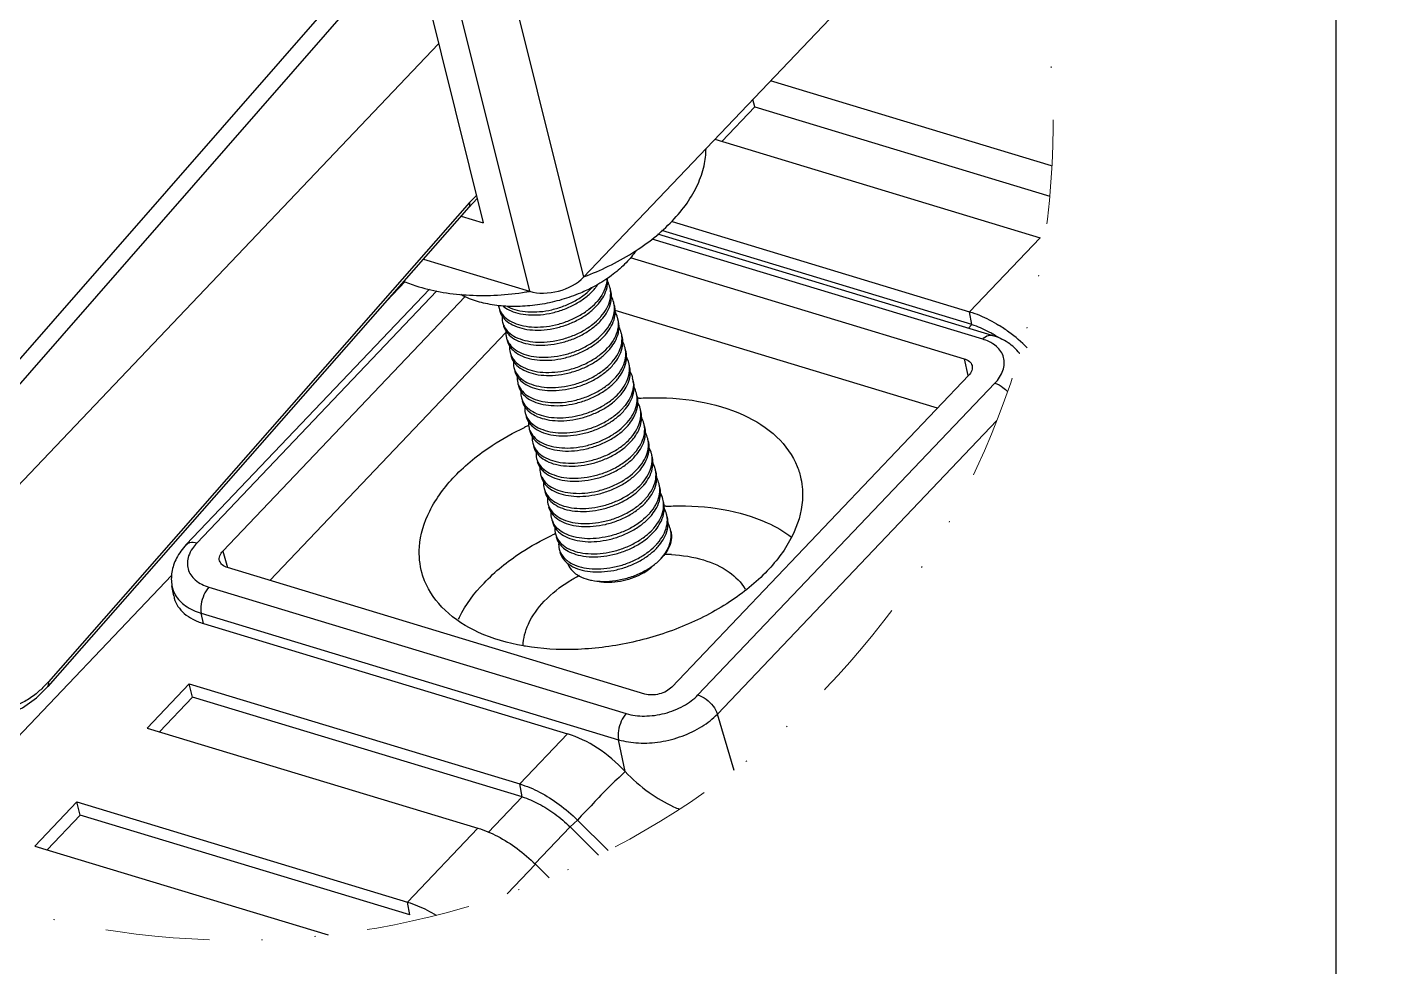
# Model space of a CAD drawing. Header units: millimetres. Extents: x 10368 to 13229, y -13270 to -11269.
# Drawn here: x 12452.4 to 12568.1, y -12197.8 to -12117.6 of the extents above; entities that cross this region are included whole.
import ezdxf

# ---------------------------------------------------------------- set-up
doc = ezdxf.new("R2010")
doc.units = ezdxf.units.MM
doc.linetypes.add('DIVIDE', pattern=[31.75, 12.7, -6.35, 0, -6.35, 0, -6.35])
doc.layers.add('hatch', color=56, linetype='Continuous', lineweight=9)

# ---------------------------------------------------------------- blocks, each defined once
blk = doc.blocks.new('u59')
at = {"color": 7, "linetype": 'Continuous'}
for p, q in [((-128.002, 100.399), (-81.368, 153.711)), ((-126.974, 99.433), (-80.341, 152.745)), ((-71.091, 152.781), (-64.232, 125.245)), ((-78.411, 152.402), (-72.801, 129.878)), ((-75.709, 151.583), (-68.85, 124.047)), ((-64.232, 125.245), (-41.386, 149.23)), ((-123.753, 95.664), (-76.608, 145.161)), ((-24.291, 134.743), (-48.269, 142.004)), ((-49.614, 139.798), (-49.772, 140.426)), ((-52.432, 136.84), (-49.614, 139.798)), ((-49.614, 139.798), (-24.43, 132.173)), ((-53.018, 137.017), (-25.26, 128.612)), ((-74.038, 131.203), (-73.319, 131.958)), ((-73.967, 131.626), (-73.388, 132.233)), ((-74.03, 131.212), (-109.983, 90.314)), ((-73.967, 131.626), (-109.928, 90.718)), ((-74.698, 130.452), (-72.801, 129.878)), ((-56.672, 129.994), (-31.269, 122.303)), ((-30.153, 119.952), (-58.387, 128.502)), ((-29.341, 120.277), (-57.89, 128.922)), ((-31.079, 121.2), (-57.564, 129.22)), ((-25.26, 128.612), (-31.269, 122.303)), ((-77.916, 126.792), (-68.85, 124.047)), ((-60.245, 126.92), (-31.738, 118.288)), ((-77.391, 124.22), (-98.156, 102.419)), ((-76.752, 124.073), (-97.257, 102.545)), ((-81.042, 123.236), (-79.477, 124.879)), ((-95.028, 101.871), (-74.332, 123.599)), ((-34.015, 114.071), (-61.55, 122.409)), ((-31.079, 121.2), (-31.269, 122.303)), ((-70.851, 120.547), (-91.031, 99.362)), ((-31.372, 120.892), (-31.079, 121.2)), ((-31.738, 118.288), (-31.414, 116.857)), ((-31.348, 116.872), (-56.692, 90.263)), ((-54.464, 89.588), (-29.119, 116.197)), ((-52.81, 87.957), (-28.938, 113.02)), ((-95.028, 101.871), (-94.639, 100.454)), ((-57.984, 100.879), (-57.6, 101.239)), ((-122.996, 75.015), (-99.389, 99.799)), ((-59.002, 89.664), (-94.638, 100.454)), ((-99.227, 98.044), (-99.381, 98.898)), ((-96.223, 98.79), (-60.587, 88)), ((-96.699, 95.685), (-96.877, 96.561)), ((-96.877, 96.561), (-61.241, 85.77)), ((-96.699, 95.685), (-65.594, 86.266)), ((-101.491, 86.765), (-97.9, 90.534)), ((-97.615, 89.403), (-97.9, 90.534)), ((-97.9, 90.534), (-69.67, 81.987)), ((-100.433, 86.444), (-97.615, 89.403)), ((-69.48, 80.884), (-97.615, 89.403)), ((-51.365, 83.135), (-52.81, 87.957)), ((-101.491, 86.765), (-73.261, 78.217)), ((-65.594, 86.266), (-69.67, 81.987)), ((-60.691, 83.056), (-61.241, 85.77)), ((-69.48, 80.884), (-69.67, 81.987)), ((-111.091, 76.686), (-107.501, 80.455)), ((-107.216, 79.324), (-107.501, 80.455)), ((-107.501, 80.455), (-79.271, 71.907)), ((-72.37, 77.849), (-69.48, 80.884)), ((-110.033, 76.365), (-107.216, 79.324)), ((-79.08, 70.805), (-107.216, 79.324)), ((-65.388, 78.32), (-64.76, 78.91)), ((-64.76, 78.91), (-62.141, 76.314)), ((-73.261, 78.217), (-79.271, 71.907)), ((-68.385, 75.174), (-65.388, 78.32)), ((-65.388, 78.32), (-62.952, 75.906)), ((-111.091, 76.686), (-86.053, 69.104)), ((-68.351, 75.141), (-70.757, 72.614)), ((-68.351, 75.141), (-67.183, 73.983)), ((-79.08, 70.805), (-79.271, 71.907))]:
    blk.add_line(p, q, dxfattribs=at)
blk.add_lwpolyline([(-115.627, 87.947), (-114.479, 87.791), (-113.328, 87.975), (-112.146, 88.49), (-110.959, 89.34), (-109.983, 90.315)], dxfattribs=at)
for centre, radius, start, end in [((-64.286, 124.891), 2.112, 359.60189, 7.46028), ((-66.958, 127.567), 4.72, 317.30188, 317.71196), ((-66.687, 127.128), 4.445, 318.89133, 321.1335), ((-66.406, 126.904), 4.085, 321.10646, 325.43429), ((-64.043, 123.855), 2.128, 14.04644, 28.98214), ((-64.023, 123.86), 2.107, 5.63102, 14.06602), ((-69.918, 123.075), 1.601, 188.49705, 194.07605), ((-69.907, 123.077), 1.613, 194.06439, 206.51171), ((-66.592, 126.237), 4.661, 317.29765, 318.89796), ((-66.365, 125.838), 4.445, 318.89133, 321.1335), ((-63.72, 122.565), 2.128, 14.04644, 28.98214), ((-63.701, 122.569), 2.107, 5.63102, 14.06602), ((-66.27, 124.947), 4.661, 317.29765, 318.89796), ((-66.043, 124.547), 4.445, 318.89133, 321.1335), ((-63.408, 121.271), 2.138, 14.07832, 29.19207), ((-63.37, 121.28), 2.1, 6.47027, 14.08763), ((-69.585, 121.787), 1.613, 194.06439, 206.51171), ((-65.947, 123.656), 4.66, 317.2958, 318.89794), ((-65.721, 123.258), 4.446, 318.89127, 321.13705), ((-63.076, 119.985), 2.128, 14.04644, 28.98214), ((-63.056, 119.989), 2.107, 5.63102, 14.06602), ((-34.598, 111.236), 10.599, 54.97169, 59.80381), ((-35.719, 110.003), 13.129, 53.53256, 58.15157), ((-36.323, 109.184), 14.147, 45.22579, 53.53643), ((-69.268, 120.495), 1.606, 193.99976, 205.70715), ((-65.625, 122.366), 4.661, 317.29765, 318.89796), ((-65.398, 121.967), 4.445, 318.89133, 321.1335), ((-62.753, 118.694), 2.128, 14.04644, 28.98214), ((-62.734, 118.699), 2.107, 5.63102, 14.06602), ((-68.94, 119.207), 1.613, 194.06439, 206.51171), ((-65.303, 121.076), 4.661, 317.29765, 318.89796), ((-62.431, 117.404), 2.128, 14.04644, 28.98214), ((-68.618, 117.916), 1.613, 194.06439, 206.51171), ((-65.075, 120.677), 4.445, 318.89133, 321.1335), ((-62.411, 117.408), 2.107, 5.63102, 14.06602), ((-62.374, 117.147), 2.135, 358.93469, 13.97474), ((-68.295, 116.626), 1.613, 194.06439, 206.51171), ((-64.98, 119.786), 4.661, 317.29765, 318.89796), ((-64.753, 119.387), 4.445, 318.89133, 321.1335), ((-62.113, 116.115), 2.131, 2.56552, 13.98367), ((-61.786, 114.824), 2.128, 14.04644, 28.98214), ((-67.97, 115.337), 1.615, 194.12519, 206.98786), ((-64.658, 118.496), 4.661, 317.29867, 318.89796), ((-64.429, 118.095), 4.443, 318.89154, 321.1201), ((-61.767, 114.828), 2.107, 5.63102, 14.06602), ((-58.079, 89.901), 25.059, 93.25371, 93.55459), ((-61.464, 113.533), 2.128, 14.04644, 28.98214), ((-67.65, 114.046), 1.613, 194.06439, 206.51171), ((-64.336, 117.205), 4.661, 317.29765, 318.89796), ((-64.108, 116.806), 4.445, 318.89133, 321.1335), ((-61.444, 113.538), 2.107, 5.63102, 14.06602), ((-58.681, 90.063), 24.749, 114.62083, 115.34052), ((-67.328, 112.756), 1.613, 194.06439, 206.51171), ((-64.013, 115.915), 4.661, 317.29765, 318.89796), ((-63.786, 115.516), 4.445, 318.89133, 321.1335), ((-61.142, 112.243), 2.128, 14.04644, 28.98214), ((-61.122, 112.247), 2.107, 5.63102, 14.06602), ((-67.006, 111.465), 1.613, 194.06439, 206.51171), ((-63.691, 114.625), 4.661, 317.29765, 318.89796), ((-63.464, 114.226), 4.445, 318.89133, 321.1335), ((-60.817, 110.954), 2.125, 14.03939, 28.9257), ((-60.802, 110.957), 2.11, 5.40288, 14.06028), ((-63.369, 113.335), 4.661, 317.29765, 318.89796), ((-63.141, 112.935), 4.445, 318.89135, 321.13252), ((-60.497, 109.663), 2.128, 14.04644, 28.98214), ((-60.477, 109.667), 2.107, 5.63102, 14.06602), ((-66.683, 110.175), 1.613, 194.06439, 206.51171), ((-63.046, 112.044), 4.661, 317.29765, 318.89796), ((-62.819, 111.645), 4.445, 318.89133, 321.1335), ((-60.175, 108.372), 2.128, 14.04644, 28.98214), ((-60.155, 108.377), 2.107, 5.63102, 14.06602), ((-66.361, 108.885), 1.613, 194.06439, 206.51171), ((-62.724, 110.754), 4.661, 317.29765, 318.89796), ((-59.852, 107.082), 2.128, 14.04644, 28.98214), ((-59.832, 107.086), 2.107, 5.63102, 14.06602), ((-66.039, 107.595), 1.613, 194.06439, 206.51171), ((-62.497, 110.355), 4.445, 318.89133, 321.1335), ((-59.549, 105.784), 2.148, 14.11574, 29.44845), ((-65.716, 106.304), 1.613, 194.06439, 206.51171), ((-62.402, 109.464), 4.661, 317.29765, 318.89796), ((-62.174, 109.065), 4.445, 318.89133, 321.1335), ((-59.481, 105.801), 2.078, 6.91535, 14.1232), ((-55.896, 81.173), 24.556, 93.09482, 93.40187), ((-59.208, 104.502), 2.128, 14.04644, 28.98214), ((-65.392, 105.015), 1.615, 194.12191, 206.96963), ((-62.079, 108.174), 4.661, 317.29862, 318.89796), ((-61.853, 107.775), 4.446, 318.89122, 321.14097), ((-59.188, 104.506), 2.107, 5.63102, 14.06602), ((-58.885, 103.211), 2.128, 14.04644, 28.98214), ((-56.506, 81.341), 24.237, 114.72701, 115.46187), ((-65.072, 103.724), 1.613, 194.06439, 206.51171), ((-61.757, 106.883), 4.661, 317.29765, 318.89796), ((-61.53, 106.484), 4.445, 318.89133, 321.1335), ((-64.749, 102.434), 1.613, 194.06439, 206.51171), ((-64.075, 104.543), 3.057, 240.91468, 243.08635), ((-61.435, 105.593), 4.661, 317.29765, 318.89796), ((-61.207, 105.194), 4.445, 318.89133, 321.1335), ((-60.946, 104.158), 4.44, 318.8905, 321.21629), ((-60.694, 104.187), 4.273, 316.38108, 318.6503), ((-57.393, 87.787), 13.796, 87.22485, 89.92231), ((-117.539, 97.406), 10.132, 316.87038, 318.68903)]:
    blk.add_arc(centre, radius, start, end, dxfattribs=at)
for centre, major_axis, ratio, start_param, end_param in [((-66.931, 126.064), (3.274, 0.818), 0.6159831, -2.341232, -0.7711209), ((-64.288, 79.82), (-5.613, 5.847), 0.5968302, -1.5901468, -0.8157401)]:
    blk.add_ellipse(centre, major_axis=major_axis, ratio=ratio, start_param=start_param, end_param=end_param, dxfattribs=at)
for points, start_tangent, end_tangent in [([(-56.654, 130.053), (-55.401, 131.579), (-54.491, 133.161), (-53.946, 134.762), (-53.779, 136.203)], (0.6896984, 0.7240967), (0.005966, 0.9999822)), ([(-74.031, 131.213), (-73.956, 131.362)], (0.6479147, 0.7617129), (0.2348064, 0.9720422)), ([(-73.956, 131.362), (-73.967, 131.626)], (0.2348064, 0.9720422), (-0.2417133, 0.9703477)), ([(-64.164, 125.303), (-62.121, 126.18), (-60.055, 127.32), (-58.218, 128.622), (-56.654, 130.053)], (0.9360297, 0.351921), (0.6896984, 0.7240967)), ([(-59.757, 127.531), (-60.599, 126.477)], (-0.5470453, -0.837103), (-0.6896984, -0.7240967)), ([(-60.599, 126.477), (-61.696, 125.497), (-63.008, 124.626), (-63.431, 124.394)], (-0.6896984, -0.7240967), (-0.885557, -0.4645308)), ([(-62.238, 125.119), (-62.297, 124.627), (-62.579, 123.888), (-63.08, 123.173)], (-0.0125869, -0.9999208), (-0.6573423, -0.7535921)), ([(-79.58, 124.882), (-78.315, 124.434), (-76.224, 123.951), (-73.963, 123.712), (-71.587, 123.724), (-69.155, 123.986), (-68.848, 124.037)], (0.9248486, -0.3803354), (0.9857489, 0.1682232)), ([(-63.431, 124.394), (-64.491, 123.895), (-66.094, 123.329), (-67.763, 122.946), (-69.441, 122.761), (-71.07, 122.778), (-72.596, 122.998), (-73.966, 123.412), (-74.721, 123.764)], (-0.885557, -0.4645308), (-0.8793786, 0.4761232)), ([(-71.092, 122.765), (-70.616, 122.46), (-69.841, 122.175), (-68.927, 122.034), (-67.923, 122.046), (-66.88, 122.214), (-65.849, 122.53), (-64.883, 122.982), (-64.032, 123.549), (-63.338, 124.205)], (0.7772918, -0.6291402), (0.6573423, 0.7535921)), ([(-70.768, 122.764), (-70.681, 122.718), (-69.905, 122.433), (-68.992, 122.292), (-67.988, 122.304), (-66.944, 122.472), (-65.913, 122.788), (-64.948, 123.24), (-64.096, 123.807), (-63.489, 124.367)], (0.8765976, -0.4812241), (0.6781316, 0.7349405)), ([(-62.904, 123.048), (-62.515, 123.63), (-62.233, 124.369), (-62.173, 124.877)], (0.627353, 0.778735), (0.0055733, 0.9999845)), ([(-62.758, 121.883), (-62.257, 122.597), (-61.975, 123.337), (-61.926, 124.066)], (0.6573423, 0.7535921), (-0.0977814, 0.9952079)), ([(-61.851, 123.587), (-61.861, 123.808), (-61.914, 124.114)], (0.0055733, 0.9999845), (-0.2427863, 0.9700798)), ([(-71.35, 122.358), (-70.958, 121.841), (-70.359, 121.428), (-69.583, 121.143), (-68.67, 121.002), (-67.666, 121.014), (-66.622, 121.182), (-65.591, 121.498), (-64.625, 121.95), (-63.774, 122.517), (-63.167, 123.076)], (0.4467389, -0.8946644), (0.6781316, 0.7349405)), ([(-70.897, 121.586), (-70.294, 121.17), (-69.518, 120.885), (-68.605, 120.744), (-67.601, 120.756), (-66.557, 120.924), (-65.526, 121.24), (-64.561, 121.692), (-63.709, 122.259), (-63.016, 122.915)], (0.7269455, -0.6866951), (0.6573423, 0.7535921)), ([(-62.582, 121.758), (-62.192, 122.339), (-61.91, 123.079), (-61.851, 123.587)], (0.627353, 0.778735), (0.0055733, 0.9999845)), ([(-62.435, 120.593), (-61.935, 121.307), (-61.652, 122.047), (-61.603, 122.776)], (0.6573423, 0.7535921), (-0.0977814, 0.9952079)), ([(-61.529, 122.306), (-61.542, 122.549), (-61.592, 122.823)], (0.0011915, 0.9999993), (-0.2431241, 0.9699952)), ([(-71.407, 122.428), (-71.285, 122.1), (-71.182, 121.921)], (0.2430968, -0.970002), (0.5536606, -0.8327424)), ([(-71.189, 121.938), (-71.192, 121.661), (-71.149, 121.395)], (-0.0914532, -0.9958094), (0.2430968, -0.970002)), ([(-71.182, 121.921), (-70.897, 121.586)], (0.5536606, -0.8327424), (0.7269455, -0.6866951)), ([(-71.027, 121.067), (-70.636, 120.55), (-70.036, 120.138), (-69.26, 119.853), (-68.347, 119.712), (-67.343, 119.724), (-66.299, 119.891), (-65.268, 120.208), (-64.303, 120.66), (-63.452, 121.227), (-62.845, 121.786)], (0.4467389, -0.8946644), (0.6781316, 0.7349405)), ([(-70.575, 120.297), (-69.972, 119.88), (-69.196, 119.595), (-68.283, 119.454), (-67.279, 119.466), (-66.235, 119.633), (-65.204, 119.95), (-64.238, 120.402), (-63.387, 120.969), (-62.693, 121.625)], (0.7266569, -0.6870006), (0.6573423, 0.7535921)), ([(-62.259, 120.468), (-61.864, 121.06), (-61.583, 121.81), (-61.529, 122.306)], (0.6273039, 0.7787745), (0.0011915, 0.9999993)), ([(-61.284, 121.517), (-61.325, 120.778), (-61.607, 120.028), (-62.113, 119.302)], (0.112342, -0.9936696), (-0.6573423, -0.7535921)), ([(-61.206, 121.006), (-61.217, 121.228), (-61.27, 121.533)], (0.0055733, 0.9999845), (-0.2427863, 0.9700798)), ([(-31.269, 122.303), (-29.588, 121.609), (-28.791, 121.156)], (0.9570884, -0.2897962), (0.8497942, -0.5271146)), ([(-71.084, 121.137), (-70.963, 120.809), (-70.86, 120.633)], (0.2430968, -0.970002), (0.5528846, -0.8332578)), ([(-70.867, 120.649), (-70.871, 120.388), (-70.827, 120.106)], (-0.092151, -0.995745), (0.2421294, -0.970244)), ([(-70.86, 120.633), (-70.575, 120.297)], (0.5528846, -0.8332578), (0.7266569, -0.6870006)), ([(-70.715, 119.798), (-70.324, 119.271), (-69.716, 118.849), (-68.942, 118.563), (-68.027, 118.422), (-67.001, 118.435), (-65.941, 118.61), (-64.921, 118.927), (-63.97, 119.375), (-63.124, 119.941), (-62.522, 120.496)], (0.4341953, -0.9008188), (0.6781551, 0.7349188)), ([(-70.252, 119.006), (-69.649, 118.59), (-68.874, 118.304), (-67.96, 118.163), (-66.956, 118.176), (-65.913, 118.343), (-64.882, 118.66), (-63.916, 119.111), (-63.065, 119.679), (-62.371, 120.335)], (0.7269455, -0.6866951), (0.6573423, 0.7535921)), ([(-61.937, 119.178), (-61.548, 119.759), (-61.265, 120.498), (-61.206, 121.006)], (0.627353, 0.778735), (0.0055733, 0.9999845)), ([(-31.079, 121.2), (-29.678, 120.622), (-29.267, 120.397)], (0.9570884, -0.2897962), (0.8646512, -0.5023727)), ([(-70.762, 119.847), (-70.641, 119.519), (-70.537, 119.341)], (0.2430968, -0.970002), (0.5536606, -0.8327424)), ([(-70.545, 119.358), (-70.547, 119.08), (-70.504, 118.815)], (-0.0914532, -0.9958094), (0.2430968, -0.970002)), ([(-70.537, 119.341), (-70.252, 119.006)], (0.5536606, -0.8327424), (0.7269455, -0.6866951)), ([(-70.383, 118.487), (-69.991, 117.97), (-69.392, 117.557), (-68.616, 117.272), (-67.702, 117.131), (-66.699, 117.143), (-65.655, 117.311), (-64.624, 117.627), (-63.658, 118.079), (-62.807, 118.646), (-62.2, 119.206)], (0.4467389, -0.8946644), (0.6781316, 0.7349405)), ([(-61.791, 118.012), (-61.29, 118.727), (-61.008, 119.466), (-60.959, 120.196)], (0.6573423, 0.7535921), (-0.0977814, 0.9952079)), ([(-61.614, 117.887), (-61.225, 118.469), (-60.943, 119.208), (-60.884, 119.716)], (0.627353, 0.778735), (0.0055733, 0.9999845)), ([(-60.884, 119.716), (-60.894, 119.938), (-60.947, 120.243)], (0.0055733, 0.9999845), (-0.2427863, 0.9700798)), ([(-30.153, 119.952), (-29.647, 120.279), (-29.343, 120.27)], (0.6896984, 0.7240967), (0.9642298, -0.2650677)), ([(-29.62, 119.75), (-30.153, 119.952)], (-0.9043687, 0.426752), (-0.9570884, 0.2897962)), ([(-28.368, 118.404), (-28.984, 119.341), (-29.62, 119.75)], (-0.264357, 0.9644249), (-0.9043687, 0.426752)), ([(-27.986, 119.651), (-29.341, 120.277)], (-0.8332048, 0.5529645), (-0.9570884, 0.2897962)), ([(-70.44, 118.557), (-70.318, 118.229), (-70.215, 118.051)], (0.2430968, -0.970002), (0.5536606, -0.8327424)), ([(-70.222, 118.067), (-70.225, 117.79), (-70.182, 117.525)], (-0.0914532, -0.9958094), (0.2430968, -0.970002)), ([(-70.215, 118.051), (-69.93, 117.715)], (0.5536606, -0.8327424), (0.7269455, -0.6866951)), ([(-69.93, 117.715), (-69.327, 117.299), (-68.551, 117.014), (-67.638, 116.873), (-66.634, 116.885), (-65.59, 117.053), (-64.559, 117.369), (-63.594, 117.821), (-62.742, 118.388), (-62.049, 119.044)], (0.7269455, -0.6866951), (0.6573423, 0.7535921)), ([(-61.468, 116.722), (-60.968, 117.436), (-60.685, 118.176), (-60.636, 118.905)], (0.6573423, 0.7535921), (-0.0977814, 0.9952079)), ([(-61.292, 116.597), (-60.903, 117.178), (-60.621, 117.918), (-60.562, 118.426)], (0.627353, 0.778735), (0.0055733, 0.9999845)), ([(-60.562, 118.426), (-60.572, 118.647), (-60.625, 118.953)], (0.0055733, 0.9999845), (-0.2427863, 0.9700798)), ([(-31.738, 118.288), (-31.294, 118.055), (-31.064, 117.704), (-31.056, 117.669)], (0.9570884, -0.2897962), (0.2056982, -0.9786155)), ([(-29.119, 116.197), (-28.421, 117.293), (-28.368, 118.404)], (0.6896984, 0.7240967), (-0.264357, 0.9644249)), ([(-70.117, 117.267), (-69.996, 116.939), (-69.893, 116.76)], (0.2430968, -0.970002), (0.5536606, -0.8327424)), ([(-70.06, 117.197), (-69.668, 116.68), (-69.069, 116.267), (-68.293, 115.982), (-67.38, 115.841), (-66.376, 115.853), (-65.332, 116.021), (-64.301, 116.337), (-63.336, 116.789), (-62.485, 117.356), (-61.878, 117.915)], (0.4467389, -0.8946644), (0.6781316, 0.7349405)), ([(-69.608, 116.425), (-69.005, 116.009), (-68.229, 115.724), (-67.316, 115.583), (-66.312, 115.595), (-65.268, 115.763), (-64.237, 116.079), (-63.271, 116.531), (-62.42, 117.098), (-61.726, 117.754)], (0.7269455, -0.6866951), (0.6573423, 0.7535921)), ([(-61.146, 115.432), (-60.645, 116.146), (-60.363, 116.886), (-60.314, 117.615)], (0.6573423, 0.7535921), (-0.0977814, 0.9952079)), ([(-60.971, 115.306), (-60.602, 115.849), (-60.318, 116.549), (-60.24, 117.107)], (0.6275381, 0.7785859), (0.0179118, 0.9998396)), ([(-60.234, 117.12), (-60.12, 116.87), (-60.045, 116.63)], (0.4724889, -0.8813366), (0.241775, -0.9703323)), ([(-31.083, 117.289), (-31.348, 116.872)], (-0.3132678, -0.9496648), (-0.6896984, -0.7240967)), ([(-31.056, 117.669), (-31.083, 117.289)], (0.2056982, -0.9786155), (-0.3132678, -0.9496648)), ([(-69.9, 116.777), (-69.903, 116.5), (-69.859, 116.234)], (-0.0914532, -0.9958094), (0.2430968, -0.970002)), ([(-69.893, 116.76), (-69.608, 116.425)], (0.5536606, -0.8327424), (0.7269455, -0.6866951)), ([(-69.795, 115.976), (-69.674, 115.648), (-69.569, 115.469)], (0.2430968, -0.970002), (0.5543619, -0.8322757)), ([(-69.738, 115.906), (-69.346, 115.389), (-68.747, 114.977), (-67.971, 114.692), (-67.058, 114.551), (-66.054, 114.563), (-65.01, 114.73), (-63.979, 115.047), (-63.013, 115.499), (-62.162, 116.066), (-61.555, 116.625)], (0.4467389, -0.8946644), (0.6781316, 0.7349405)), ([(-69.285, 115.134), (-68.682, 114.719), (-67.906, 114.434), (-66.993, 114.293), (-65.989, 114.305), (-64.945, 114.472), (-63.915, 114.789), (-62.949, 115.241), (-62.098, 115.808), (-61.404, 116.464)], (0.7272475, -0.6863753), (0.6573423, 0.7535921)), ([(-59.984, 116.211), (-60.06, 115.517), (-60.344, 114.817), (-60.824, 114.141)], (0.0446772, -0.9990015), (-0.6573423, -0.7535921)), ([(-60.647, 114.017), (-60.258, 114.598), (-59.976, 115.337), (-59.917, 115.845)], (0.627353, 0.778735), (0.0055733, 0.9999845)), ([(-59.917, 115.845), (-59.927, 116.067), (-59.98, 116.372)], (0.0055733, 0.9999845), (-0.2427863, 0.9700798)), ([(-69.578, 115.486), (-69.578, 115.187), (-69.537, 114.943)], (-0.0907424, -0.9958744), (0.2439715, -0.9697824)), ([(-69.569, 115.469), (-69.285, 115.134)], (0.5543619, -0.8322757), (0.7272475, -0.6863753)), ([(-69.473, 114.686), (-69.351, 114.358), (-69.248, 114.18)], (0.2430968, -0.970002), (0.5536606, -0.8327424)), ([(-69.41, 114.604), (-69.019, 114.095), (-68.417, 113.683), (-67.645, 113.401), (-66.739, 113.261), (-65.739, 113.272), (-64.711, 113.435), (-63.692, 113.743), (-62.714, 114.196), (-61.843, 114.773), (-61.233, 115.335)], (0.4540475, -0.8909775), (0.6781187, 0.7349524)), ([(-68.963, 113.845), (-68.36, 113.429), (-67.584, 113.143), (-66.671, 113.002), (-65.667, 113.015), (-64.623, 113.182), (-63.592, 113.499), (-62.627, 113.951), (-61.775, 114.518), (-61.082, 115.174)], (0.7269455, -0.6866951), (0.6573423, 0.7535921)), ([(-60.501, 112.851), (-60, 113.566), (-59.718, 114.305), (-59.669, 115.035)], (0.6573423, 0.7535921), (-0.0977814, 0.9952079)), ([(-60.325, 112.726), (-59.936, 113.308), (-59.654, 114.047), (-59.595, 114.555)], (0.627353, 0.778735), (0.0055733, 0.9999845)), ([(-59.595, 114.555), (-59.605, 114.777), (-59.658, 115.082)], (0.0055733, 0.9999845), (-0.2427863, 0.9700798)), ([(-59.502, 114.92), (-58.795, 114.95), (-54.42, 114.648), (-50.596, 113.49), (-47.733, 111.601), (-45.989, 109.086), (-45.674, 108.049)], (0.9983881, 0.0567561), (0.2077473, -0.9781825)), ([(-69.255, 114.197), (-69.258, 113.919), (-69.215, 113.654)], (-0.0914532, -0.9958094), (0.2430968, -0.970002)), ([(-69.248, 114.18), (-68.963, 113.845)], (0.5536606, -0.8327424), (0.7269455, -0.6866951)), ([(-69.15, 113.396), (-69.029, 113.068), (-68.925, 112.89)], (0.2430968, -0.970002), (0.5536606, -0.8327424)), ([(-69.093, 113.326), (-68.701, 112.809), (-68.102, 112.396), (-67.326, 112.111), (-66.413, 111.97), (-65.409, 111.982), (-64.365, 112.15), (-63.334, 112.466), (-62.369, 112.918), (-61.517, 113.485), (-60.911, 114.045)], (0.4467389, -0.8946644), (0.6781316, 0.7349405)), ([(-68.641, 112.554), (-68.038, 112.138), (-67.262, 111.853), (-66.349, 111.712), (-65.345, 111.724), (-64.301, 111.892), (-63.27, 112.208), (-62.304, 112.66), (-61.453, 113.227), (-60.759, 113.883)], (0.7269455, -0.6866951), (0.6573423, 0.7535921)), ([(-60.179, 111.561), (-59.678, 112.275), (-59.396, 113.015), (-59.347, 113.744)], (0.6573423, 0.7535921), (-0.0977814, 0.9952079)), ([(-59.272, 113.265), (-59.282, 113.486), (-59.335, 113.792)], (0.0055733, 0.9999845), (-0.2427863, 0.9700798)), ([(-75.24, 108.25), (-72.03, 110.89), (-69.273, 112.43)], (0.6896984, 0.7240967), (0.903774, 0.42801)), ([(-68.933, 112.906), (-68.935, 112.629), (-68.892, 112.364)], (-0.0914532, -0.9958094), (0.2430968, -0.970002)), ([(-68.925, 112.89), (-68.641, 112.554)], (0.5536606, -0.8327424), (0.7269455, -0.6866951)), ([(-68.771, 112.036), (-68.379, 111.519), (-67.78, 111.106), (-67.004, 110.821), (-66.091, 110.68), (-65.087, 110.692), (-64.043, 110.86), (-63.012, 111.176), (-62.046, 111.628), (-61.195, 112.195), (-60.588, 112.754)], (0.4467389, -0.8946644), (0.6781316, 0.7349405)), ([(-68.318, 111.264), (-67.715, 110.848), (-66.939, 110.563), (-66.026, 110.422), (-65.022, 110.434), (-63.978, 110.602), (-62.948, 110.918), (-61.982, 111.37), (-61.131, 111.937), (-60.437, 112.593)], (0.7269455, -0.6866951), (0.6573423, 0.7535921)), ([(-60.003, 111.436), (-59.614, 112.017), (-59.331, 112.757), (-59.272, 113.265)], (0.627353, 0.778735), (0.0055733, 0.9999845)), ([(-59.857, 110.271), (-59.356, 110.985), (-59.074, 111.725), (-59.025, 112.454)], (0.6573423, 0.7535921), (-0.0977814, 0.9952079)), ([(-58.95, 111.972), (-58.959, 112.188), (-59.013, 112.501)], (0.0066944, 0.9999776), (-0.2427003, 0.9701013)), ([(-68.828, 112.106), (-68.707, 111.778), (-68.603, 111.599)], (0.2430968, -0.970002), (0.5536606, -0.8327424)), ([(-68.61, 111.616), (-68.613, 111.339), (-68.57, 111.073)], (-0.0914532, -0.9958094), (0.2430968, -0.970002)), ([(-68.603, 111.599), (-68.318, 111.264)], (0.5536606, -0.8327424), (0.7269455, -0.6866951)), ([(-68.449, 110.745), (-68.057, 110.228), (-67.458, 109.816), (-66.682, 109.531), (-65.768, 109.39), (-64.764, 109.402), (-63.721, 109.569), (-62.69, 109.886), (-61.724, 110.338), (-60.873, 110.905), (-60.266, 111.464)], (0.4467389, -0.8946644), (0.6781316, 0.7349405)), ([(-67.996, 109.974), (-67.393, 109.558), (-66.617, 109.273), (-65.704, 109.132), (-64.7, 109.144), (-63.656, 109.311), (-62.625, 109.628), (-61.66, 110.08), (-60.808, 110.647), (-60.115, 111.303)], (0.7269455, -0.6866951), (0.6573423, 0.7535921)), ([(-59.68, 110.146), (-59.293, 110.724), (-59.01, 111.461), (-58.95, 111.972)], (0.6273666, 0.778724), (0.0066944, 0.9999776)), ([(-59.534, 108.981), (-59.035, 109.692), (-58.753, 110.429), (-58.701, 111.155)], (0.6573423, 0.7535921), (-0.0938218, 0.995589)), ([(-58.628, 110.684), (-58.638, 110.906), (-58.691, 111.211)], (0.0055733, 0.9999845), (-0.2427863, 0.9700798)), ([(-68.505, 110.815), (-68.384, 110.487), (-68.281, 110.309)], (0.2430968, -0.970002), (0.5536606, -0.8327424)), ([(-68.288, 110.326), (-68.291, 110.048), (-68.248, 109.783)], (-0.0914532, -0.9958094), (0.2430968, -0.970002)), ([(-68.281, 110.309), (-67.996, 109.974)], (0.5536606, -0.8327424), (0.7269455, -0.6866951)), ([(-68.126, 109.455), (-67.734, 108.938), (-67.135, 108.526), (-66.359, 108.241), (-65.446, 108.099), (-64.442, 108.112), (-63.398, 108.279), (-62.367, 108.596), (-61.402, 109.048), (-60.55, 109.615), (-59.944, 110.174)], (0.4467389, -0.8946644), (0.6781316, 0.7349405)), ([(-67.674, 108.684), (-67.071, 108.268), (-66.295, 107.982), (-65.382, 107.841), (-64.378, 107.854), (-63.334, 108.021), (-62.303, 108.338), (-61.337, 108.79), (-60.486, 109.357), (-59.792, 110.013)], (0.7269455, -0.6866951), (0.6573423, 0.7535921)), ([(-59.358, 108.856), (-58.969, 109.437), (-58.687, 110.176), (-58.628, 110.684)], (0.627353, 0.778735), (0.0055733, 0.9999845)), ([(-58.305, 109.394), (-58.315, 109.616), (-58.368, 109.921)], (0.0055733, 0.9999845), (-0.2427863, 0.9700798)), ([(-68.183, 109.525), (-68.062, 109.197), (-67.958, 109.019)], (0.2430968, -0.970002), (0.5536606, -0.8327424)), ([(-67.966, 109.036), (-67.968, 108.758), (-67.925, 108.493)], (-0.0914532, -0.9958094), (0.2430968, -0.970002)), ([(-67.958, 109.019), (-67.674, 108.684)], (0.5536606, -0.8327424), (0.7269455, -0.6866951)), ([(-67.804, 108.165), (-67.412, 107.648), (-66.813, 107.235), (-66.037, 106.95), (-65.124, 106.809), (-64.12, 106.821), (-63.076, 106.989), (-62.045, 107.305), (-61.079, 107.757), (-60.228, 108.324), (-59.621, 108.884)], (0.4467389, -0.8946644), (0.6781316, 0.7349405)), ([(-59.212, 107.69), (-58.711, 108.405), (-58.429, 109.144), (-58.38, 109.874)], (0.6573423, 0.7535921), (-0.0977814, 0.9952079)), ([(-59.036, 107.565), (-58.647, 108.147), (-58.364, 108.886), (-58.305, 109.394)], (0.627353, 0.778735), (0.0055733, 0.9999845)), ([(-78.022, 99.963), (-78.252, 102.217), (-77.371, 105.283), (-75.24, 108.25)], (-0.2710622, 0.9625618), (0.6896984, 0.7240967)), ([(-67.861, 108.235), (-67.74, 107.907), (-67.636, 107.729)], (0.2430968, -0.970002), (0.5536606, -0.8327424)), ([(-67.643, 107.745), (-67.646, 107.468), (-67.603, 107.203)], (-0.0914532, -0.9958094), (0.2430968, -0.970002)), ([(-67.636, 107.729), (-67.351, 107.393)], (0.5536606, -0.8327424), (0.7269455, -0.6866951)), ([(-67.482, 106.875), (-67.09, 106.358), (-66.49, 105.945), (-65.715, 105.66), (-64.801, 105.519), (-63.797, 105.531), (-62.754, 105.699), (-61.723, 106.015), (-60.757, 106.467), (-59.906, 107.034), (-59.299, 107.593)], (0.4467389, -0.8946644), (0.6781316, 0.7349405)), ([(-67.351, 107.393), (-66.748, 106.977), (-65.972, 106.692), (-65.059, 106.551), (-64.055, 106.563), (-63.011, 106.731), (-61.981, 107.047), (-61.015, 107.499), (-60.164, 108.066), (-59.47, 108.722)], (0.7269455, -0.6866951), (0.6573423, 0.7535921)), ([(-58.89, 106.4), (-58.389, 107.115), (-58.106, 107.854), (-58.058, 108.583)], (0.6573423, 0.7535921), (-0.0977814, 0.9952079)), ([(-58.713, 106.275), (-58.324, 106.856), (-58.042, 107.596), (-57.983, 108.104)], (0.627353, 0.778735), (0.0055733, 0.9999845)), ([(-57.983, 108.104), (-57.993, 108.325), (-58.046, 108.631)], (0.0055733, 0.9999845), (-0.2427863, 0.9700798)), ([(-45.674, 108.049), (-45.545, 106.204), (-46.426, 103.138), (-48.558, 100.171)], (0.2077473, -0.9781825), (-0.6896984, -0.7240967)), ([(-67.538, 106.945), (-67.417, 106.617), (-67.314, 106.438)], (0.2430968, -0.970002), (0.5536606, -0.8327424)), ([(-67.321, 106.455), (-67.324, 106.178), (-67.281, 105.912)], (-0.0914532, -0.9958094), (0.2430968, -0.970002)), ([(-67.314, 106.438), (-67.029, 106.103)], (0.5536606, -0.8327424), (0.7269455, -0.6866951)), ([(-67.029, 106.103), (-66.426, 105.687), (-65.65, 105.402), (-64.737, 105.261), (-63.733, 105.273), (-62.689, 105.441), (-61.658, 105.757), (-60.693, 106.209), (-59.841, 106.776), (-59.148, 107.432)], (0.7269455, -0.6866951), (0.6573423, 0.7535921)), ([(-58.567, 105.11), (-58.066, 105.824), (-57.784, 106.564), (-57.735, 107.293)], (0.6573423, 0.7535921), (-0.0977814, 0.9952079)), ([(-58.391, 104.985), (-57.99, 105.588), (-57.71, 106.35), (-57.661, 106.835)], (0.6272499, 0.7788181), (-0.0039705, 0.9999921)), ([(-57.661, 106.835), (-57.678, 107.099), (-57.724, 107.341)], (-0.0039705, 0.9999921), (-0.2433977, 0.9699266)), ([(-67.216, 105.654), (-67.095, 105.326), (-66.991, 105.147)], (0.2430968, -0.970002), (0.5543502, -0.8322835)), ([(-67.159, 105.585), (-66.767, 105.068), (-66.168, 104.655), (-65.392, 104.37), (-64.479, 104.229), (-63.475, 104.241), (-62.431, 104.408), (-61.4, 104.725), (-60.435, 105.177), (-59.583, 105.744), (-58.977, 106.303)], (0.4467389, -0.8946644), (0.6781316, 0.7349405)), ([(-66.706, 104.812), (-66.104, 104.397), (-65.328, 104.112), (-64.415, 103.971), (-63.411, 103.983), (-62.367, 104.15), (-61.336, 104.467), (-60.37, 104.919), (-59.519, 105.486), (-58.825, 106.142)], (0.7272269, -0.6863972), (0.6573423, 0.7535921)), ([(-58.245, 103.82), (-57.732, 104.556), (-57.452, 105.318), (-57.418, 106.051)], (0.6573423, 0.7535921), (-0.1203739, 0.9927286)), ([(-58.069, 103.695), (-57.68, 104.276), (-57.397, 105.015), (-57.338, 105.523)], (0.627353, 0.778735), (0.0055733, 0.9999845)), ([(-57.338, 105.523), (-57.348, 105.745), (-57.401, 106.05)], (0.0055733, 0.9999845), (-0.2427863, 0.9700798)), ([(-57.222, 105.693), (-56.595, 105.719), (-52.302, 105.422), (-48.55, 104.286), (-46.478, 103.061)], (0.9985416, 0.0539872), (0.7952955, -0.606222)), ([(-66.958, 104.621), (-67, 104.866), (-66.999, 105.164)], (-0.24392, 0.9697954), (0.0907539, 0.9958733)), ([(-66.991, 105.147), (-66.706, 104.812)], (0.5543502, -0.8322835), (0.7272269, -0.6863972)), ([(-66.894, 104.364), (-66.773, 104.036), (-66.669, 103.858)], (0.2430968, -0.970002), (0.5536606, -0.8327424)), ([(-58.654, 105.013), (-59.264, 104.452), (-60.134, 103.874), (-61.113, 103.421), (-62.131, 103.113), (-63.16, 102.95), (-64.157, 102.938), (-65.062, 103.078), (-65.836, 103.36), (-66.44, 103.772), (-66.831, 104.283)], (-0.6781193, -0.7349518), (-0.4537663, 0.8911207)), ([(-66.384, 103.523), (-65.781, 103.107), (-65.005, 102.821), (-64.092, 102.68), (-63.088, 102.693), (-62.044, 102.86), (-61.014, 103.177), (-60.048, 103.629), (-59.197, 104.196), (-58.503, 104.852)], (0.7269455, -0.6866951), (0.6573423, 0.7535921)), ([(-57.923, 102.529), (-57.422, 103.244), (-57.139, 103.983), (-57.091, 104.713)], (0.6573423, 0.7535921), (-0.0977814, 0.9952079)), ([(-57.746, 102.405), (-57.357, 102.986), (-57.075, 103.725), (-57.016, 104.233)], (0.627353, 0.778735), (0.0055733, 0.9999845)), ([(-57.016, 104.233), (-57.026, 104.455), (-57.079, 104.76)], (0.0055733, 0.9999845), (-0.2427863, 0.9700798)), ([(-72.736, 99.143), (-69.585, 101.735), (-66.926, 103.224)], (0.6896984, 0.7240967), (0.9028652, 0.4299237)), ([(-66.676, 103.875), (-66.679, 103.597), (-66.636, 103.332)], (-0.0914532, -0.9958094), (0.2430968, -0.970002)), ([(-66.669, 103.858), (-66.384, 103.523)], (0.5536606, -0.8327424), (0.7269455, -0.6866951)), ([(-66.571, 103.074), (-66.45, 102.746), (-66.347, 102.568)], (0.2430968, -0.970002), (0.5536606, -0.8327424)), ([(-66.515, 103.004), (-66.123, 102.487), (-65.523, 102.074), (-65.5, 102.063)], (0.4467389, -0.8946644), (0.8953122, -0.4454393)), ([(-65.5, 102.063), (-64.748, 101.789), (-63.834, 101.648), (-62.83, 101.661), (-61.786, 101.828), (-60.756, 102.144), (-59.79, 102.596), (-58.939, 103.163), (-58.332, 103.723)], (0.8953122, -0.4454393), (0.6781316, 0.7349405)), ([(-65.459, 101.816), (-64.683, 101.531), (-63.77, 101.39), (-62.766, 101.402), (-61.722, 101.57), (-60.691, 101.886), (-59.726, 102.338), (-58.874, 102.905), (-58.18, 103.561)], (0.8915959, -0.452832), (0.6573423, 0.7535921)), ([(-56.782, 103.57), (-56.727, 103.15), (-56.82, 102.508), (-57.116, 101.862), (-57.486, 101.364)], (0.2413707, -0.970433), (-0.6604839, -0.7508402)), ([(-57.485, 101.377), (-57.099, 101.954), (-56.817, 102.693), (-56.768, 103.422), (-56.821, 103.728)], (0.6262154, 0.7796501), (-0.2427863, 0.9700798)), ([(-98.156, 102.419), (-98.993, 101.258), (-99.391, 100.058), (-99.381, 98.898)], (-0.6896984, -0.7240967), (0.1774193, -0.9841354)), ([(-97.257, 102.545), (-97.871, 102.582), (-98.152, 102.415)], (-0.9570884, 0.2897962), (-0.7088279, -0.7053814)), ([(-97.632, 102.087), (-97.955, 101.449), (-98.008, 100.339)], (-0.5650758, -0.825039), (0.2643705, -0.9644212)), ([(-97.257, 102.545), (-97.632, 102.087)], (-0.6896984, -0.7240967), (-0.5650758, -0.825039)), ([(-95.31, 101.033), (-95.312, 101.038), (-95.293, 101.453), (-95.028, 101.871)], (-0.2740926, 0.9617033), (0.6896984, 0.7240967)), ([(-66.354, 102.584), (-66.357, 102.307), (-66.314, 102.042)], (-0.0914532, -0.9958094), (0.2430968, -0.970002)), ([(-66.347, 102.568), (-66.062, 102.232)], (0.5536606, -0.8327424), (0.7269455, -0.6866951)), ([(-66.062, 102.232), (-65.561, 101.871)], (0.7269455, -0.6866951), (0.8737943, -0.4862957)), ([(-65.646, 101.065), (-65.201, 100.784), (-64.425, 100.499), (-63.512, 100.358), (-62.508, 100.37), (-61.464, 100.538), (-60.433, 100.854), (-59.468, 101.306), (-58.616, 101.873), (-58.01, 102.432)], (0.7875016, -0.6163127), (0.6781316, 0.7349405)), ([(-65.571, 100.798), (-65.137, 100.526), (-64.361, 100.241), (-63.448, 100.1), (-62.444, 100.112), (-61.4, 100.28), (-60.369, 100.596), (-59.403, 101.048), (-58.552, 101.615), (-57.858, 102.271)], (0.7911524, -0.6116191), (0.6573423, 0.7535921)), ([(-94.638, 100.454), (-95.082, 100.688), (-95.31, 101.033)], (-0.9570884, 0.2897962), (-0.2740926, 0.9617033)), ([(-66.249, 101.784), (-66.128, 101.456), (-65.736, 100.939), (-65.571, 100.798)], (0.2430968, -0.970002), (0.7911524, -0.6116191)), ([(-66.192, 101.714), (-65.8, 101.197), (-65.646, 101.065)], (0.4467389, -0.8946644), (0.7875016, -0.6163127)), ([(-65.586, 100.806), (-65.491, 100.584), (-65.063, 100.056), (-64.406, 99.646), (-63.63, 99.396)], (0.3232193, -0.9463241), (0.9775714, -0.2106042)), ([(-63.63, 99.396), (-63.556, 99.38), (-62.563, 99.28), (-61.485, 99.355), (-60.386, 99.604), (-59.331, 100.016), (-58.383, 100.571), (-57.984, 100.879)], (0.9775714, -0.2106042), (0.7634571, 0.6458585)), ([(-56.725, 101.566), (-53.99, 101.113), (-51.809, 100.077), (-50.433, 98.625)], (0.9988205, -0.0485561), (0.5079756, -0.8613715)), ([(-98.008, 100.339), (-97.392, 99.402), (-96.223, 98.79)], (0.2643705, -0.9644212), (0.9570884, -0.2897962)), ([(-69.2, 93.742), (-69.377, 93.773), (-73.201, 94.93), (-76.064, 96.82), (-77.809, 99.334), (-78.022, 99.963)], (-0.9863629, 0.1645851), (-0.2710622, 0.9625618)), ([(-48.558, 100.171), (-51.768, 97.53), (-55.814, 95.423), (-60.321, 94.039), (-65.002, 93.47), (-69.2, 93.742)], (-0.6896984, -0.7240967), (-0.9863629, 0.1645851)), ([(-67.589, 97.585), (-65.455, 99.3), (-64.586, 99.8)], (0.6896984, 0.7240967), (0.8843993, 0.4667311)), ([(-59.101, 100.013), (-59.938, 99.602), (-60.86, 99.322), (-61.807, 99.191), (-62.719, 99.218), (-63.111, 99.284)], (-0.8560885, -0.5168293), (-0.977534, 0.2107779)), ([(-59.101, 100.013), (-58.564, 100.392), (-58.439, 100.494)], (0.8478715, 0.5302017), (0.7633804, 0.6459493)), ([(-99.378, 98.899), (-99.103, 98.14), (-98.228, 97.202), (-96.877, 96.561)], (0.1818759, -0.9833215), (0.9570884, -0.2897962)), ([(-96.223, 98.79), (-96.648, 98.14), (-96.886, 97.329), (-96.877, 96.561)], (-0.6896984, -0.7240967), (0.1985146, -0.9800979)), ([(-74.913, 96.055), (-74.828, 96.231), (-72.736, 99.143)], (0.4288494, 0.903376), (0.6896984, 0.7240967)), ([(-99.226, 98.044), (-99.18, 97.837), (-98.866, 97.147), (-98.333, 96.543), (-97.601, 96.05), (-96.699, 95.685)], (0.1767452, -0.9842566), (0.9570884, -0.2897962)), ([(-69.394, 93.772), (-68.947, 95.634), (-67.589, 97.585)], (0.0155383, 0.9998793), (0.6896984, 0.7240967)), ([(-110.145, 90.479), (-110.867, 89.789), (-111.84, 89.1), (-112.813, 88.677), (-113.75, 88.537), (-114.621, 88.684), (-115.393, 89.109)], (-0.6838004, -0.7296691), (-0.7885537, 0.6149659)), ([(-109.983, 90.315), (-109.912, 90.46), (-109.928, 90.718)], (0.6451316, 0.7640715), (-0.2651619, 0.9642039)), ([(-56.692, 90.263), (-57.163, 89.908), (-57.767, 89.67), (-58.412, 89.584), (-59.002, 89.664)], (-0.6896984, -0.7240967), (-0.9570884, 0.2897962)), ([(-60.587, 88), (-59.037, 87.788), (-57.311, 88.016), (-55.699, 88.655), (-54.464, 89.588)], (0.9570884, -0.2897962), (0.6896984, 0.7240967)), ([(-54.464, 89.588), (-53.769, 89.228), (-53.168, 88.635), (-52.81, 87.957)], (0.9570884, -0.2897962), (0.2870722, -0.9579089)), ([(-60.587, 88), (-61.012, 87.349), (-61.25, 86.538), (-61.241, 85.77)], (-0.6896984, -0.7240967), (0.1985145, -0.9800979)), ([(-61.241, 85.77), (-59.547, 85.49), (-57.676, 85.596), (-55.811, 86.08), (-54.134, 86.894), (-52.81, 87.957)], (0.9570884, -0.2897962), (0.6896984, 0.7240967)), ([(-60.691, 83.056), (-62.088, 81.716), (-63.424, 80.313), (-64.76, 78.91)], (-0.6896984, -0.7240967), (-0.6896984, -0.7240967)), ([(-69.67, 81.987), (-67.989, 81.293), (-66.317, 80.245), (-64.76, 78.91)], (0.9570884, -0.2897962), (0.7102197, -0.7039801)), ([(-69.48, 80.884), (-68.079, 80.306), (-66.685, 79.433), (-65.388, 78.32)], (0.9570884, -0.2897962), (0.7102197, -0.7039801)), ([(-73.261, 78.217), (-71.58, 77.523)], (0.9570884, -0.2897962), (0.8875007, -0.4608064)), ([(-71.58, 77.523), (-69.907, 76.476), (-68.351, 75.141)], (0.8875007, -0.4608064), (0.7102197, -0.7039801))]:
    blk.add_spline(points, degree=3, dxfattribs=dict(at, start_tangent=start_tangent, end_tangent=end_tangent))
for points, knots in [([(-26.989, 118.72), (-26.999, 118.732), (-27.275, 119.097), (-27.62, 119.408), (-27.986, 119.651)], [0.34044477, 0.34044477, 0.34044477, 0.34044477, 0.35423782, 0.74482502, 0.74482502, 0.74482502, 0.74482502]), ([(-29.119, 116.197), (-28.869, 116.121), (-28.478, 115.905), (-28.149, 115.615), (-28.027, 115.486)], [0, 0, 0, 0, 0.2318582, 0.38856698, 0.38856698, 0.38856698, 0.38856698]), ([(-60.691, 83.056), (-60.062, 82.395), (-58.763, 81.257), (-57.12, 80.285), (-56.21, 79.9), (-56.04, 79.834)], [0, 0, 0, 0, 0.8108292, 1.5246983, 1.6868042, 1.6868042, 1.6868042, 1.6868042]), ([(-79.271, 71.907), (-78.691, 71.732), (-77.859, 71.38), (-77.078, 70.936), (-76.83, 70.784)], [0, 0, 0, 0, 0.53886541, 0.79723016, 0.79723016, 0.79723016, 0.79723016])]:
    blk.add_open_spline(points, degree=3, knots=knots, dxfattribs=at)
at = {"layer": 'Defpoints', "color": 2}
for points in [[(-665.275, 940.793), (0, 940.793), (0, 0), (-665.275, 0)], [(0, 0), (665.275, 0), (665.275, 940.793), (0, 940.793)]]:
    blk.add_lwpolyline(points, close=True, dxfattribs=at)
at = {"layer": 'hatch', "color": 4, "linetype": 'DIVIDE', "ltscale": 0.7}
blk.add_arc((-93.908, 138.418), 69.758, 187.15403, 151.4451, dxfattribs=at)

msp = doc.modelspace()

# ---------------------------------------------------------------- block references
msp.add_blockref('u59', (12564.2, -12264.16))

doc.saveas('drawing.dxf')
